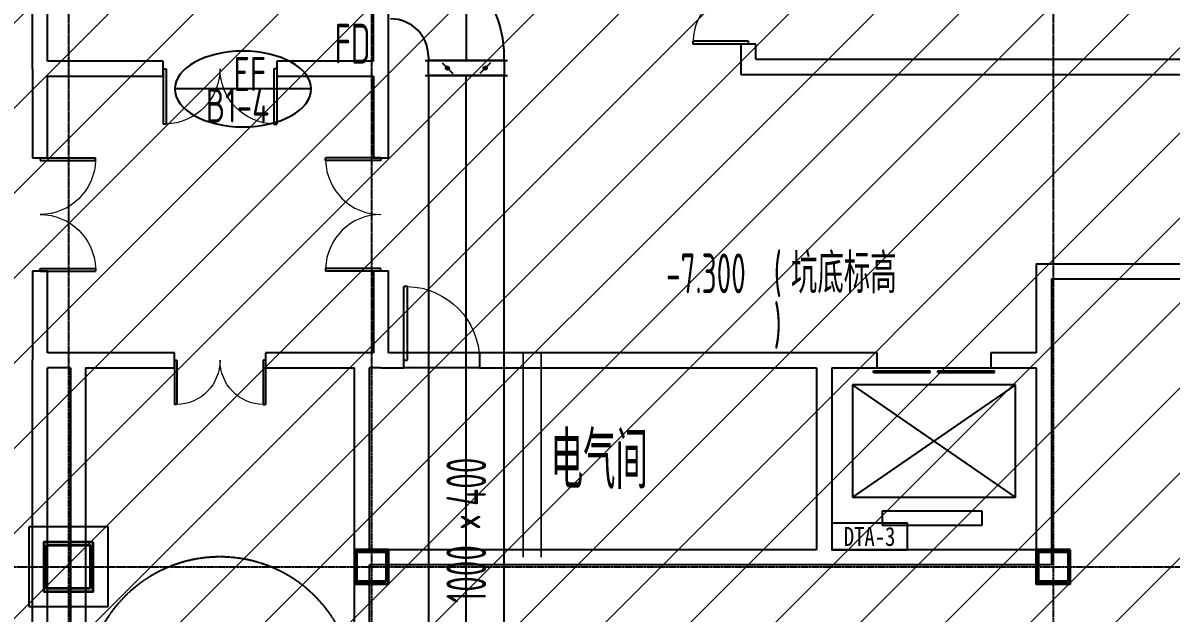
# Model space of a CAD drawing. Extents: x -20827274 to 1300756471, y -549375 to 3431892.
# Drawn here: x -67810 to -52654, y -220871 to -213082 of the extents above; entities that cross this region are included whole.
import ezdxf
from ezdxf.enums import TextEntityAlignment as Align

# ---------------------------------------------------------------- set-up
doc = ezdxf.new("R2010")
doc.units = 0
doc.header["$LTSCALE"] = 10
for name, pattern in [('CENTER2', [1.125, 0.75, -0.125, 0.125, -0.125]), ('暖附图底图$0$DASH', [0.35, 0.25, -0.1]), ('暖附图底图$0$DOTE', [2.42, 2, -0.2, 0.02, -0.2])]:
    doc.linetypes.add(name, pattern=pattern)
for name, color, linetype in [('1-zs', 3, 'Continuous'), ('1-标注暖通', 4, 'Continuous'), ('DUCT-排风中心线', 5, 'CENTER2'), ('DUCT-排风标注', 3, 'Continuous'), ('DUCT-排风法兰', 2, 'Continuous'), ('DUCT-排风管', 31, 'Continuous'), ('DUCT-排风管端线', 2, 'Continuous'), ('DUCT-排风阀门', 7, 'Continuous'), ('H-暖通设备', 181, 'Continuous'), ('暖附图底图$0$1-标注暖通', 8, 'Continuous'), ('暖附图底图$0$A-COLUMN', 8, 'Continuous'), ('暖附图底图$0$A-EVTR', 8, 'Continuous'), ('暖附图底图$0$A-ROOM_NAME', 8, 'Continuous'), ('暖附图底图$0$A-WALL', 8, 'Continuous'), ('暖附图底图$0$A-WINDOW', 8, 'Continuous'), ('暖附图底图$0$DOOR_FIRE', 8, 'Continuous'), ('暖附图底图$0$DOTE', 8, 'Continuous'), ('暖附图底图$0$PUB_TEXT', 8, 'Continuous'), ('暖附图底图$0$SRC-03F$0$A-SYMB-NUMB-T', 8, 'Continuous'), ('暖附图底图$0$SRC-03F$0$A-WALL', 8, 'Continuous'), ('暖附图底图$0$STAIR', 8, 'Continuous'), ('暖附图底图$0$WINDOW', 8, 'Continuous')]:
    doc.layers.add(name, color=color, linetype=linetype)
doc.layers.add('F-非人防区', color=105, linetype='Continuous', lineweight=15)
doc.layers.add('暖附图底图$0$钢柱', color=8, linetype='Continuous', lineweight=35)
doc.styles.add('8B2_02', font='tssdeng.shx', dxfattribs={"width": 0.6, "bigfont": 'TSSDCHN.shx'})
doc.styles.add('暖附图底图$0$8B2_01', font='simhei.ttf', dxfattribs={"width": 0.8})
doc.styles.add('暖附图底图$0$8B2_02', font='tssdeng.shx', dxfattribs={"width": 0.6, "bigfont": 'TSSDCHN.shx'})
doc.styles.add('暖附图底图$0$SRC-03F$0$ECADI-TXT', font='simplex.shx', dxfattribs={"bigfont": 'hztxt.shx'})
doc.styles.add('暖附图底图$0$Standard', font='TSSDENG.shx', dxfattribs={"width": 0.7, "bigfont": 'TSSDCHN.shx'})

# ---------------------------------------------------------------- blocks, each defined once
blk = doc.blocks.new('暖附图底图$0$A$C00330F2E')
at = {"layer": '暖附图底图$0$A-COLUMN'}
for p, q in [((5375, -44800), (4325, -44800)), ((4325, -44800), (4325, -45850)), ((5375, -45850), (5375, -44800)), ((4325, -45850), (5375, -45850))]:
    blk.add_line(p, q, dxfattribs=at)
at = {"layer": '暖附图底图$0$钢柱', "color": 4, "lineweight": 35}
for points in [[(5175, -45000), (4525, -45000), (4525, -45650), (5175, -45650)], [(5135, -45610), (4565, -45610), (4565, -45040), (5135, -45040)], [(9075, -45100), (8625, -45100), (8625, -45550), (9075, -45550)], [(9045, -45520), (8655, -45520), (8655, -45130), (9045, -45130)], [(18075, -45100), (17625, -45100), (17625, -45550), (18075, -45550)], [(18045, -45520), (17655, -45520), (17655, -45130), (18045, -45130)]]:
    blk.add_lwpolyline(points, close=True, dxfattribs=at)
blk = doc.blocks.new('暖附图底图$0$SRC-03F$0$ECADI-TAG-CODE')
at = {"layer": '暖附图底图$0$SRC-03F$0$A-SYMB-NUMB-T', "color": 1}
blk.add_lwpolyline([(3.41, 8.1), (13.41, 8.1), (13.41, 4.6), (3.41, 4.6)], close=True, dxfattribs=at)
at = {"layer": '暖附图底图$0$SRC-03F$0$A-SYMB-NUMB-T', "style": '暖附图底图$0$SRC-03F$0$ECADI-TXT', "width": 0.7}
blk.add_attdef('CODE', text='', height=2.5, dxfattribs=at).set_placement((8.41, 6.35), align=Align.MIDDLE_CENTER)
blk = doc.blocks.new('暖附图底图$0$$DORLIB2D$00000127')
at = {"color": 0}
for points in [[(-0.533, 0.795), (-0.533, 0.69)], [(-0.033, 0.795), (-0.533, 0.795)], [(-0.033, 0.795), (-0.033, 0.69)], [(0.533, 0.795), (0.033, 0.795)], [(0.033, 0.795), (0.033, 0.69)], [(0.533, 0.795), (0.533, 0.69)], [(-0.033, 0.69), (-0.533, 0.69)], [(0.533, 0.69), (0.033, 0.69)], [(0.5, 0.5), (-0.5, 0.5)]]:
    blk.add_lwpolyline(points, dxfattribs=at)
blk = doc.blocks.new('暖附图底图$0$$DorLib2D$00000002')
for p, q in [((-0.5, 0), (-0.5, 0.4875)), ((-0.475, 0.4875), (-0.5, 0.4875)), ((-0.475, 0), (-0.475, 0.4875)), ((0.475, 0), (0.475, 0.4875)), ((0.475, 0.4875), (0.5, 0.4875)), ((0.5, 0), (0.5, 0.4875)), ((-0.5, 0), (-0.475, 0)), ((0.5, 0), (0.475, 0))]:
    blk.add_line(p, q)
at = {"lineweight": 13}
for centre, start, end in [((-0.4875, 0), 0, 88.53072), ((0.4875, 0), 91.46928, 180)]:
    blk.add_arc(centre, 0.4875, start, end, dxfattribs=at)
blk = doc.blocks.new('暖附图底图$0$$DorLib2D$00000001')
for p, q in [((0.45, 0.975), (0.5, 0.975)), ((0.45, 0), (0.45, 0.975)), ((0.5, 0), (0.5, 0.975)), ((0.5, 0), (0.45, 0))]:
    blk.add_line(p, q)
at = {"lineweight": 13}
blk.add_arc((0.475, 0), 0.975, 91.4693, 180, dxfattribs=at)
blk = doc.blocks.new('暖附图底图$0$AFSFCS')
at = {"layer": '暖附图底图$0$A-EVTR'}
for p, q in [((-54708.6, -217860.4), (-56858.6, -217860.4)), ((-56858.6, -217860.4), (-56858.6, -219340.4)), ((-54708.6, -219340.4), (-56858.6, -217860.4)), ((-54708.6, -217860.4), (-56858.6, -219340.4)), ((-54708.6, -219340.4), (-54708.6, -217860.4)), ((-56858.6, -219340.4), (-54708.6, -219340.4)), ((-55148.6, -219525.4), (-56468.6, -219525.4)), ((-56468.6, -219525.4), (-56468.6, -219710.4)), ((-55148.6, -219710.4), (-55148.6, -219525.4)), ((-56468.6, -219710.4), (-55148.6, -219710.4))]:
    blk.add_line(p, q, dxfattribs=at)
at = {"layer": '暖附图底图$0$A-WALL'}
for p, q in [((-63183.6, -213585.4), (-63183.6, -208485.4)), ((-62983.6, -213685.4), (-62983.6, -208485.4)), ((-67483.6, -213585.4), (-67483.6, -211260.4)), ((-67683.6, -213685.4), (-67683.6, -211360.4)), ((-58133.6, -213360.4), (-58333.6, -213360.4)), ((-58333.6, -213360.4), (-58333.6, -213760.4)), ((-58133.6, -213560.4), (-58133.6, -213360.4)), ((-67683.6, -213685.4), (-67683.6, -214860.4)), ((-65958.6, -213585.4), (-67483.6, -213585.4)), ((-65958.6, -213785.4), (-65958.6, -213585.4)), ((-63183.6, -213585.4), (-64458.6, -213585.4)), ((-64458.6, -213585.4), (-64458.6, -213785.4)), ((-62983.6, -214860.4), (-62983.6, -213685.4)), ((-58133.6, -213560.4), (-41333.6, -213560.4)), ((-67483.6, -213785.4), (-65958.6, -213785.4)), ((-67483.6, -214860.4), (-67483.6, -213785.4)), ((-64458.6, -213785.4), (-63183.6, -213785.4)), ((-63183.6, -213785.4), (-63183.6, -214860.4)), ((-58333.6, -213760.4), (-41133.6, -213760.4)), ((-67683.6, -214860.4), (-67483.6, -214860.4)), ((-63183.6, -214860.4), (-62983.6, -214860.4)), ((-54433.6, -216260.4), (-54333.6, -216260.4)), ((-54433.6, -216260.4), (-54433.6, -216460.4)), ((-54333.6, -216260.4), (-47208.6, -216260.4)), ((-67483.6, -216360.4), (-67683.6, -216360.4)), ((-67683.6, -216360.4), (-67683.6, -217535.4)), ((-67483.6, -217435.4), (-67483.6, -216360.4)), ((-62983.6, -216360.4), (-63183.6, -216360.4)), ((-63183.6, -216360.4), (-63183.6, -217435.4)), ((-62983.6, -217435.4), (-62983.6, -216360.4)), ((-54433.6, -216460.4), (-54433.6, -216460.4)), ((-54433.6, -216460.4), (-54433.6, -217435.4)), ((-54233.6, -216460.4), (-54233.6, -217535.4)), ((-54233.6, -216460.4), (-47408.6, -216460.4)), ((-67083.6, -217435.4), (-67483.6, -217435.4)), ((-65808.6, -217435.4), (-67083.6, -217435.4)), ((-65808.6, -217635.4), (-65808.6, -217435.4)), ((-63333.6, -217435.4), (-64608.6, -217435.4)), ((-64608.6, -217435.4), (-64608.6, -217635.4)), ((-63183.6, -217435.4), (-63333.6, -217435.4)), ((-62783.6, -217435.4), (-62983.6, -217435.4)), ((-62783.6, -217635.4), (-62783.6, -217435.4)), ((-57233.6, -217435.4), (-61783.6, -217435.4)), ((-61783.6, -217435.4), (-61783.6, -217635.4)), ((-56533.6, -217435.4), (-57233.6, -217435.4)), ((-56533.6, -217635.4), (-56533.6, -217435.4)), ((-54433.6, -217435.4), (-55033.6, -217435.4)), ((-55033.6, -217435.4), (-55033.6, -217635.4)), ((-67683.6, -233585.4), (-67683.6, -217535.4)), ((-54233.6, -217535.4), (-54233.6, -220235.4)), ((-67183.6, -217635.4), (-67483.6, -217635.4)), ((-67483.6, -233385.4), (-67483.6, -217635.4)), ((-67183.6, -217635.4), (-67183.6, -225935.4)), ((-66983.6, -217635.4), (-66983.6, -225835.4)), ((-66983.6, -217635.4), (-65808.6, -217635.4)), ((-64608.6, -217635.4), (-63433.6, -217635.4)), ((-63433.6, -220135.4), (-63433.6, -217635.4)), ((-63233.6, -220035.4), (-63233.6, -217635.4)), ((-63083.6, -217635.4), (-63233.6, -217635.4)), ((-63083.6, -217635.4), (-62783.6, -217635.4)), ((-61783.6, -217635.4), (-57333.6, -217635.4)), ((-57333.6, -217635.4), (-57333.6, -220035.4)), ((-57133.6, -217635.4), (-56533.6, -217635.4)), ((-57133.6, -217635.4), (-57133.6, -220035.4)), ((-55033.6, -217635.4), (-54433.6, -217635.4)), ((-54433.6, -217635.4), (-54433.6, -220035.4)), ((-57333.6, -220035.4), (-63233.6, -220035.4)), ((-54433.6, -220035.4), (-57133.6, -220035.4)), ((-63433.6, -225835.4), (-63433.6, -220135.4)), ((-57233.6, -220235.4), (-63233.6, -220235.4)), ((-63233.6, -225935.4), (-63233.6, -220235.4)), ((-54233.6, -220235.4), (-57233.6, -220235.4))]:
    blk.add_line(p, q, dxfattribs=at)
at = {"layer": '暖附图底图$0$DOTE', "color": 16, "linetype": '暖附图底图$0$DOTE', "ltscale": 1.5}
for p, q in [((-67208.6, -155629.3), (-67208.6, -385768.2)), ((-63208.6, -155629.3), (-63208.6, -385768.2)), ((-54208.6, -155629.3), (-54208.6, -385768.2)), ((-113117.3, -220260.4), (10791.4, -220260.4))]:
    blk.add_line(p, q, dxfattribs=at)
at = {"layer": '暖附图底图$0$STAIR', "color": 9, "linetype": '暖附图底图$0$DASH'}
blk.add_arc((-65208.6, -221905.4), 1775, 0, 180, dxfattribs=at)
at = {"layer": '暖附图底图$0$WINDOW'}
for p, q in [((-61783.6, -217435.4), (-62783.6, -217435.4)), ((-61783.6, -217635.4), (-62783.6, -217635.4))]:
    blk.add_line(p, q, dxfattribs=at)
blk.add_blockref('暖附图底图$0$A$C00330F2E', (-72058.6, -174935.4))
at = {"layer": '暖附图底图$0$A-WINDOW', "xscale": 1500, "yscale": 200, "zscale": 200, "rotation": 180}
blk.add_blockref('暖附图底图$0$$DORLIB2D$00000127', (-55783.6, -217535.4), dxfattribs=at)
at = {"layer": '暖附图底图$0$DOOR_FIRE', "zscale": 200}
for p, xscale, yscale, rotation in [((-58233.6, -212610.4), 1500, 1500, 90), ((-67583.6, -215610.4), 1500, -1500, 90), ((-63083.6, -215610.4), 1500, 1500, 90), ((-65208.6, -217535.4), -1200, 1200, 180)]:
    blk.add_blockref('暖附图底图$0$$DorLib2D$00000002', p, dxfattribs=dict(at, xscale=xscale, yscale=yscale, rotation=rotation))
at = {"layer": '暖附图底图$0$DOOR_FIRE', "xscale": 1500, "yscale": -1500, "zscale": 200}
blk.add_blockref('暖附图底图$0$$DorLib2D$00000002', (-65208.6, -213685.4), dxfattribs=at)
at = {"layer": '暖附图底图$0$SRC-03F$0$A-WALL'}
ref = blk.add_blockref('暖附图底图$0$SRC-03F$0$ECADI-TAG-CODE', (-55792.8, -220495.4), dxfattribs=dict(at, xscale=-100, yscale=100, zscale=100))
ref.add_attrib('CODE', 'DTA-3', dxfattribs={"layer": '暖附图底图$0$SRC-03F$0$A-SYMB-NUMB-T', "height": 250, "style": '暖附图底图$0$8B2_01', "width": 0.8}).set_placement((-56633.6, -219860.4), align=Align.MIDDLE_CENTER)
at = {"layer": '暖附图底图$0$WINDOW', "xscale": 1000, "yscale": -1000, "zscale": 200, "rotation": 180}
blk.add_blockref('暖附图底图$0$$DorLib2D$00000001', (-62283.6, -217535.4), dxfattribs=at)
at = {"layer": '暖附图底图$0$A-ROOM_NAME', "style": '暖附图底图$0$8B2_02', "width": 0.6}
blk.add_text('电气间', height=750, dxfattribs=at).set_placement((-60843, -219231.7))
at = {"layer": '暖附图底图$0$PUB_TEXT', "style": '暖附图底图$0$Standard'}
for s, width, p in [('(', 0.56, (-57898.5, -216649.8)), ('坑底标高', 0.7, (-57672.3, -216649.8)), ('-7.300', 0.56, (-59319.5, -216649.8)), (')', 0.56, (-57898.5, -217332.3))]:
    blk.add_text(s, height=525, dxfattribs=dict(at, width=width)).set_placement(p)
blk = doc.blocks.new('暖附图底图')
at = {"layer": '暖附图底图$0$1-标注暖通', "linetype": '暖附图底图$0$DASH'}
blk.add_blockref('暖附图底图$0$AFSFCS', (500000, 0), dxfattribs=at)

msp = doc.modelspace()

# ---------------------------------------------------------------- hatches: boundary and pattern name
at = {"layer": 'F-非人防区'}
h = msp.add_hatch(dxfattribs=at)
h.set_pattern_fill('ANSI31', color=8, scale=500)
h.set_pattern_definition([(45, (-67108.6, 126739.6), (-561.266, 561.266), [])])
edge = h.paths.add_edge_path()
edge.add_line((26041.4, -160910.4), (26041.4, -174910.4))
edge.add_line((26041.4, -174910.4), (44466.4, -174910.4))
edge.add_line((44466.4, -174910.4), (44466.4, -230535.4))
edge.add_line((44466.4, -230535.4), (29591.4, -230535.4))
edge.add_line((29591.4, -230535.4), (29591.4, -228585.4))
edge.add_line((29591.4, -228585.4), (32466.4, -228585.4))
edge.add_line((32466.4, -228585.4), (32466.4, -223185.4))
edge.add_line((32466.4, -223185.4), (6116.4, -223185.4))
edge.add_line((6116.4, -223185.4), (6116.4, -236210.4))
edge.add_line((6116.4, -236210.4), (5916.4, -236210.4))
edge.add_line((5916.4, -236210.4), (5921.1, -289912.2))
edge.add_line((5921.1, -289912.2), (35191.4, -289912.2))
edge.add_line((35191.4, -289912.2), (35191.4, -296310.4))
edge.add_line((35191.4, -296310.4), (35041.4, -296310.4))
edge.add_line((35041.4, -296310.4), (35041.4, -296910.4))
edge.add_line((35041.4, -296910.4), (35641.4, -296910.4))
edge.add_line((35641.4, -296910.4), (44736.4, -305099.6))
edge.add_line((44736.4, -305099.6), (22456.5, -329844))
edge.add_line((22456.5, -329844), (22456.5, -340006.4))
edge.add_line((22456.5, -340006.4), (-13248.1, -379660.4))
edge.add_line((-13248.1, -379660.4), (-90108.6, -379660.4))
edge.add_line((-90108.6, -379660.4), (-90108.6, -373660.4))
edge.add_line((-90108.6, -373660.4), (-91358.6, -373660.4))
edge.add_arc((-91358.6, -361660.4), 12000, 180, 270, ccw=False)
edge.add_line((-103358.6, -361660.4), (-103358.6, -333450.4))
edge.add_line((-103358.6, -333450.4), (-95358.6, -333436.6))
edge.add_line((-95358.6, -333436.6), (-95358.6, -160610.4))
edge.add_line((-95358.6, -160610.4), (-86333.4, -160610.4))
edge.add_line((-86333.4, -160610.4), (-86333.6, -149790))
edge.add_line((-86333.6, -149790), (-73433.4, -149790))
edge.add_line((-73433.4, -149790), (-73433.4, -160610.4))
edge.add_line((-73433.4, -160610.4), (26041.4, -160910.4))

# ---------------------------------------------------------------- linework, layer by layer
at = {"layer": '1-标注暖通', "const_width": 20}
for points in [[(-61207.1, -217435.4), (-61207.1, -220135.4)], [(-60967.9, -217435.4), (-60967.9, -220135.4)]]:
    msp.add_lwpolyline(points, dxfattribs=at)
at = {"layer": 'DUCT-排风中心线'}
for p, q in [((-61957.2, -212402.4), (-61957.2, -213577.4)), ((-61957.2, -225765.5), (-61957.2, -213777.8))]:
    msp.add_line(p, q, dxfattribs=at)
at = {"layer": 'DUCT-排风法兰'}
for p, q in [((-62502.2, -213577.5), (-61412.2, -213577.5)), ((-62502.2, -213777.7), (-61412.2, -213777.7))]:
    msp.add_line(p, q, dxfattribs=at)
at = {"layer": 'DUCT-排风法兰', "color": 18, "true_color": 0x000000}
for p in [(-61957.2, -213577.4, 2000), (-61957.2, -213577.6, 2000), (-61957.2, -213777.6, 2000), (-61957.2, -213777.8, 2000)]:
    msp.add_point(p, dxfattribs=at)
at = {"layer": 'DUCT-排风管'}
for p, q in [((-62457.2, -213527.4), (-62457.2, -213577.4)), ((-61457.2, -213577.4), (-61457.2, -213527.4)), ((-62457.2, -213777.6), (-62457.2, -213577.6)), ((-61457.2, -213577.6), (-61457.2, -213777.6)), ((-61457.2, -213777.8), (-62457.2, -213777.8)), ((-62457.2, -213777.8), (-62457.2, -225765.5)), ((-61457.2, -225765.5), (-61457.2, -213777.8))]:
    msp.add_line(p, q, dxfattribs=at)
for radius, end in [(1500, 24.62432), (500, 90)]:
    msp.add_arc((-62957.2, -213527.4), radius, 0, end, dxfattribs=at)
at = {"layer": 'DUCT-排风管', "color": 18, "true_color": 0x000000}
msp.add_point((-61957.2, -213577.4, 2000), dxfattribs=at)
at = {"layer": 'DUCT-排风管端线'}
for p, q in [((-62457.2, -213577.4), (-61457.2, -213577.4)), ((-61457.2, -213577.6), (-62457.2, -213577.6)), ((-61457.2, -213777.6), (-62457.2, -213777.6))]:
    msp.add_line(p, q, dxfattribs=at)
at = {"layer": 'DUCT-排风阀门'}
for p, q in [((-62277.2, -213607.6), (-62137.2, -213747.6)), ((-62229.2, -213675.6), (-62228.5, -213671.6)), ((-62229.2, -213679.7), (-62229.2, -213675.6)), ((-62228.5, -213683.7), (-62229.2, -213679.7)), ((-62228.5, -213671.6), (-62227, -213667.8)), ((-62227, -213687.5), (-62228.5, -213683.7)), ((-62227, -213667.8), (-62224.8, -213664.3)), ((-62224.8, -213691), (-62227, -213687.5)), ((-62224.8, -213664.3), (-62222.1, -213661.3)), ((-62222.1, -213694), (-62224.8, -213691)), ((-62222.2, -213676.9), (-62221.7, -213674.1)), ((-62222, -213679.8), (-62222.2, -213676.9)), ((-62222.1, -213661.3), (-62218.8, -213658.8)), ((-62221.3, -213682.5), (-62222, -213679.8)), ((-62221.7, -213674.1), (-62220.8, -213671.4)), ((-62220.2, -213685.1), (-62221.3, -213682.5)), ((-62220.8, -213671.4), (-62219.4, -213668.9)), ((-62218.5, -213687.5), (-62220.2, -213685.1)), ((-62219.4, -213668.9), (-62217.5, -213666.8)), ((-62218.8, -213658.8), (-62215.2, -213657)), ((-62216.4, -213689.4), (-62218.5, -213687.5)), ((-62217.9, -213677.1), (-62217.6, -213675.1)), ((-62217.8, -213679.2), (-62217.9, -213677.1)), ((-62217.3, -213681.1), (-62217.8, -213679.2)), ((-62217.6, -213675.1), (-62216.9, -213673.2)), ((-62217.5, -213666.8), (-62215.3, -213665)), ((-62216.5, -213683), (-62217.3, -213681.1)), ((-62216.9, -213673.2), (-62215.9, -213671.4)), ((-62215.3, -213684.7), (-62216.5, -213683)), ((-62214, -213691), (-62216.4, -213689.4)), ((-62215.9, -213671.4), (-62214.6, -213669.9)), ((-62215.3, -213665), (-62212.7, -213663.7)), ((-62213.8, -213686.1), (-62215.3, -213684.7)), ((-62215.2, -213657), (-62211.2, -213655.9)), ((-62214.6, -213669.9), (-62213, -213668.6)), ((-62211.4, -213692), (-62214, -213691)), ((-62212.1, -213687.2), (-62213.8, -213686.1)), ((-62213, -213668.6), (-62211.2, -213667.7)), ((-62212.7, -213663.7), (-62210, -213662.9)), ((-62210.2, -213687.9), (-62212.1, -213687.2)), ((-62208.6, -213692.6), (-62211.4, -213692)), ((-62211.2, -213655.9), (-62207.2, -213655.5)), ((-62211.2, -213667.7), (-62209.2, -213667.1)), ((-62208.2, -213688.3), (-62210.2, -213687.9)), ((-62210, -213662.9), (-62207.2, -213662.6)), ((-62209.2, -213667.1), (-62207.2, -213666.9)), ((-62205.7, -213692.6), (-62208.6, -213692.6)), ((-62206.1, -213688.3), (-62208.2, -213688.3)), ((-62207.2, -213655.5), (-62203.1, -213655.9)), ((-62207.2, -213662.6), (-62204.3, -213662.9)), ((-62207.2, -213666.9), (-62205.1, -213667.1)), ((-62204.1, -213687.9), (-62206.1, -213688.3)), ((-62202.9, -213692), (-62205.7, -213692.6)), ((-62205.1, -213667.1), (-62203.2, -213667.7)), ((-62204.3, -213662.9), (-62201.6, -213663.7)), ((-62202.2, -213687.2), (-62204.1, -213687.9)), ((-62203.2, -213667.7), (-62201.4, -213668.6)), ((-62203.1, -213655.9), (-62199.2, -213657)), ((-62200.3, -213691), (-62202.9, -213692)), ((-62200.5, -213686.1), (-62202.2, -213687.2)), ((-62201.6, -213663.7), (-62199.1, -213665)), ((-62201.4, -213668.6), (-62199.8, -213669.9)), ((-62199.1, -213684.7), (-62200.5, -213686.1)), ((-62197.9, -213689.4), (-62200.3, -213691)), ((-62199.8, -213669.9), (-62198.4, -213671.4)), ((-62199.2, -213657), (-62195.5, -213658.8)), ((-62199.1, -213665), (-62196.8, -213666.8)), ((-62197.9, -213683), (-62199.1, -213684.7)), ((-62198.4, -213671.4), (-62197.4, -213673.2)), ((-62197, -213681.1), (-62197.9, -213683)), ((-62195.8, -213687.5), (-62197.9, -213689.4)), ((-62197.4, -213673.2), (-62196.7, -213675.1)), ((-62196.5, -213679.2), (-62197, -213681.1)), ((-62196.8, -213666.8), (-62194.9, -213668.9)), ((-62196.7, -213675.1), (-62196.4, -213677.1)), ((-62196.4, -213677.1), (-62196.5, -213679.2)), ((-62194.2, -213685.1), (-62195.8, -213687.5)), ((-62195.5, -213658.8), (-62192.2, -213661.3)), ((-62194.9, -213668.9), (-62193.5, -213671.4)), ((-62193, -213682.5), (-62194.2, -213685.1)), ((-62193.5, -213671.4), (-62192.6, -213674.1)), ((-62192.3, -213679.8), (-62193, -213682.5)), ((-62192.6, -213674.1), (-62192.2, -213676.9)), ((-62192.2, -213676.9), (-62192.3, -213679.8)), ((-62192.2, -213661.3), (-62189.5, -213664.3)), ((-62189.5, -213691), (-62192.2, -213694)), ((-62189.5, -213664.3), (-62187.3, -213667.8)), ((-62187.3, -213687.5), (-62189.5, -213691)), ((-62187.3, -213667.8), (-62185.9, -213671.6)), ((-62185.9, -213683.7), (-62187.3, -213687.5)), ((-62185.9, -213671.6), (-62185.1, -213675.6)), ((-62185.1, -213679.7), (-62185.9, -213683.7)), ((-62185.1, -213675.6), (-62185.1, -213679.7)), ((-61637.2, -213607.6), (-61777.2, -213747.6)), ((-61729.2, -213675.6), (-61728.5, -213671.6)), ((-61729.2, -213679.7), (-61729.2, -213675.6)), ((-61728.5, -213683.7), (-61729.2, -213679.7)), ((-61728.5, -213671.6), (-61727, -213667.8)), ((-61727, -213687.5), (-61728.5, -213683.7)), ((-61727, -213667.8), (-61724.8, -213664.3)), ((-61724.8, -213691), (-61727, -213687.5)), ((-61724.8, -213664.3), (-61722.1, -213661.3)), ((-61722.1, -213694), (-61724.8, -213691)), ((-61722.2, -213676.9), (-61721.7, -213674.1)), ((-61722, -213679.8), (-61722.2, -213676.9)), ((-61722.1, -213661.3), (-61718.8, -213658.8)), ((-61721.3, -213682.5), (-61722, -213679.8)), ((-61721.7, -213674.1), (-61720.8, -213671.4)), ((-61720.2, -213685.1), (-61721.3, -213682.5)), ((-61720.8, -213671.4), (-61719.4, -213668.9)), ((-61718.5, -213687.5), (-61720.2, -213685.1)), ((-61719.4, -213668.9), (-61717.5, -213666.8)), ((-61718.8, -213658.8), (-61715.2, -213657)), ((-61716.4, -213689.4), (-61718.5, -213687.5)), ((-61717.9, -213677.1), (-61717.6, -213675.1)), ((-61717.8, -213679.2), (-61717.9, -213677.1)), ((-61717.3, -213681.1), (-61717.8, -213679.2)), ((-61717.6, -213675.1), (-61716.9, -213673.2)), ((-61717.5, -213666.8), (-61715.3, -213665)), ((-61716.5, -213683), (-61717.3, -213681.1)), ((-61716.9, -213673.2), (-61715.9, -213671.4)), ((-61715.3, -213684.7), (-61716.5, -213683)), ((-61714, -213691), (-61716.4, -213689.4)), ((-61715.9, -213671.4), (-61714.6, -213669.9)), ((-61715.3, -213665), (-61712.7, -213663.7)), ((-61713.8, -213686.1), (-61715.3, -213684.7)), ((-61715.2, -213657), (-61711.2, -213655.9)), ((-61714.6, -213669.9), (-61713, -213668.6)), ((-61711.4, -213692), (-61714, -213691)), ((-61712.1, -213687.2), (-61713.8, -213686.1)), ((-61713, -213668.6), (-61711.2, -213667.7)), ((-61712.7, -213663.7), (-61710, -213662.9)), ((-61710.2, -213687.9), (-61712.1, -213687.2)), ((-61708.6, -213692.6), (-61711.4, -213692)), ((-61711.2, -213655.9), (-61707.2, -213655.5)), ((-61711.2, -213667.7), (-61709.2, -213667.1)), ((-61708.2, -213688.3), (-61710.2, -213687.9)), ((-61710, -213662.9), (-61707.2, -213662.6)), ((-61709.2, -213667.1), (-61707.2, -213666.9)), ((-61705.7, -213692.6), (-61708.6, -213692.6)), ((-61706.1, -213688.3), (-61708.2, -213688.3)), ((-61707.2, -213655.5), (-61703.1, -213655.9)), ((-61707.2, -213662.6), (-61704.3, -213662.9)), ((-61707.2, -213666.9), (-61705.1, -213667.1)), ((-61704.1, -213687.9), (-61706.1, -213688.3)), ((-61702.9, -213692), (-61705.7, -213692.6)), ((-61705.1, -213667.1), (-61703.2, -213667.7)), ((-61704.3, -213662.9), (-61701.6, -213663.7)), ((-61702.2, -213687.2), (-61704.1, -213687.9)), ((-61703.2, -213667.7), (-61701.4, -213668.6)), ((-61703.1, -213655.9), (-61699.2, -213657)), ((-61700.3, -213691), (-61702.9, -213692)), ((-61700.5, -213686.1), (-61702.2, -213687.2)), ((-61701.6, -213663.7), (-61699.1, -213665)), ((-61701.4, -213668.6), (-61699.8, -213669.9)), ((-61699.1, -213684.7), (-61700.5, -213686.1)), ((-61697.9, -213689.4), (-61700.3, -213691)), ((-61699.8, -213669.9), (-61698.4, -213671.4)), ((-61699.2, -213657), (-61695.5, -213658.8)), ((-61699.1, -213665), (-61696.8, -213666.8)), ((-61697.9, -213683), (-61699.1, -213684.7)), ((-61698.4, -213671.4), (-61697.4, -213673.2)), ((-61697, -213681.1), (-61697.9, -213683)), ((-61695.8, -213687.5), (-61697.9, -213689.4)), ((-61697.4, -213673.2), (-61696.7, -213675.1)), ((-61696.5, -213679.2), (-61697, -213681.1)), ((-61696.8, -213666.8), (-61694.9, -213668.9)), ((-61696.7, -213675.1), (-61696.4, -213677.1)), ((-61696.4, -213677.1), (-61696.5, -213679.2)), ((-61694.2, -213685.1), (-61695.8, -213687.5)), ((-61695.5, -213658.8), (-61692.2, -213661.3)), ((-61694.9, -213668.9), (-61693.5, -213671.4)), ((-61693, -213682.5), (-61694.2, -213685.1)), ((-61693.5, -213671.4), (-61692.6, -213674.1)), ((-61692.3, -213679.8), (-61693, -213682.5)), ((-61692.6, -213674.1), (-61692.2, -213676.9)), ((-61692.2, -213676.9), (-61692.3, -213679.8)), ((-61692.2, -213661.3), (-61689.5, -213664.3)), ((-61689.5, -213691), (-61692.2, -213694)), ((-61689.5, -213664.3), (-61687.3, -213667.8)), ((-61687.3, -213687.5), (-61689.5, -213691)), ((-61687.3, -213667.8), (-61685.9, -213671.6)), ((-61685.9, -213683.7), (-61687.3, -213687.5)), ((-61685.9, -213671.6), (-61685.1, -213675.6)), ((-61685.1, -213679.7), (-61685.9, -213683.7)), ((-61685.1, -213675.6), (-61685.1, -213679.7)), ((-62218.8, -213696.5), (-62222.1, -213694)), ((-62215.2, -213698.3), (-62218.8, -213696.5)), ((-62211.2, -213699.4), (-62215.2, -213698.3)), ((-62207.2, -213699.8), (-62211.2, -213699.4)), ((-62203.1, -213699.4), (-62207.2, -213699.8)), ((-62199.2, -213698.3), (-62203.1, -213699.4)), ((-62195.5, -213696.5), (-62199.2, -213698.3)), ((-62192.2, -213694), (-62195.5, -213696.5)), ((-61718.8, -213696.5), (-61722.1, -213694)), ((-61715.2, -213698.3), (-61718.8, -213696.5)), ((-61711.2, -213699.4), (-61715.2, -213698.3)), ((-61707.2, -213699.8), (-61711.2, -213699.4)), ((-61703.1, -213699.4), (-61707.2, -213699.8)), ((-61699.2, -213698.3), (-61703.1, -213699.4)), ((-61695.5, -213696.5), (-61699.2, -213698.3)), ((-61692.2, -213694), (-61695.5, -213696.5))]:
    msp.add_line(p, q, dxfattribs=at)
at = {"layer": 'H-暖通设备', "linetype": 'Continuous'}
msp.add_line((-64005.7, -213953.7), (-65805.7, -213953.7), dxfattribs=at)
at = {"layer": 'H-暖通设备', "linetype": 'Continuous', "extrusion": (0, 0, -1)}
msp.add_ellipse((-64905.7, -213953.7), major_axis=(-900, 0), ratio=0.5555556, dxfattribs=at)

# ---------------------------------------------------------------- block references
at = {"layer": '1-zs'}
msp.add_blockref('暖附图底图', (-500000, 0), dxfattribs=at)

# ---------------------------------------------------------------- texts
at = {"layer": '1-标注暖通', "style": '8B2_02', "width": 0.6}
msp.add_text('FD', height=525, dxfattribs=at).set_placement((-63696.6, -213618.4))
at = {"layer": 'DUCT-排风标注', "style": '8B2_02', "width": 0.6}
for s, p in [('400', (-61694.7, -219456.7, 2000)), ('×', (-61694.7, -219771.7, 2000)), ('1000', (-61694.7, -220740.9, 2000))]:
    msp.add_text(s, height=525, rotation=90, dxfattribs=at).set_placement(p)
at = {"layer": 'H-暖通设备', "linetype": 'Continuous', "style": '8B2_02', "width": 0.7}
for s, p in [('EF', (-65030.3, -213981.6)), ('B1-4', (-65395.9, -214396.1))]:
    msp.add_text(s, height=450, dxfattribs=at).set_placement(p)

doc.saveas('drawing.dxf')
